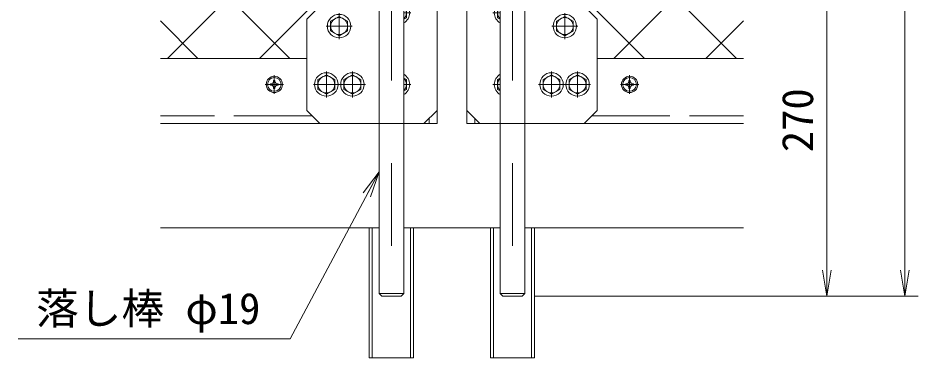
# Model space of a CAD drawing. Units: millimetres, scale not verified. Extents: x -6300 to 6300, y -4455 to 4455.
# Drawn here: x 1787 to 3862, y -1904 to -1121 of the extents above; entities that cross this region are included whole.
import ezdxf
from ezdxf.enums import TextEntityAlignment as Align

# ---------------------------------------------------------------- set-up
doc = ezdxf.new("R2010")
doc.units = ezdxf.units.MM
doc.header["$LTSCALE"] = 30
doc.linetypes.add('DASHED', pattern=[7.5, 6, -1.5])
doc.linetypes.add('USER1', pattern=[50.8, 31.75, -6.35, 6.35, -6.35])
for name, color, linetype, lineweight in [('0-0_D-STR1', 1, 'Continuous', 18), ('0-1_D-BMK', 2, 'USER1', 13), ('0-3_D-BGD', 7, 'Continuous', 9), ('0-5_D-STR-DIM', 7, 'Continuous', 9), ('0-6_0', 7, 'Continuous', 9), ('0-7_D-STR3', 3, 'Continuous', 13), ('0-8_D-STR2', 7, 'Continuous', 9), ('0-9_D-STR-TXT', 7, 'Continuous', 9)]:
    doc.layers.add(name, color=color, linetype=linetype, lineweight=lineweight)
doc.styles.add('ＭＳ ゴシック', font='')
doc.styles.get('ＭＳ ゴシック').set_extended_font_data('MS Gothic')

# ---------------------------------------------------------------- blocks, each defined once
blk = doc.blocks.new('_Open')
at = {"layer": '0-6_0'}
blk.add_line((-30, 5), (0, 0), dxfattribs=at)
blk.add_lwpolyline([(-30, -5), (0, 0), (-30, 0)], dxfattribs=at)
blk = doc.blocks.new('U52')
at = {"layer": '0-1_D-BMK'}
for p, q in [((0, -300), (0, 300)), ((300, 0), (-300, 0))]:
    blk.add_line(p, q, dxfattribs=at)
at = {"layer": '0-7_D-STR3'}
blk.add_lwpolyline([(194.9, 112.5), (0, 225), (-194.9, 112.5), (-194.9, -112.5), (0, -225), (194.9, -112.5)], close=True, dxfattribs=at)
for radius in [270, 194.9]:
    blk.add_circle((0, 0), radius, dxfattribs=at)
blk = doc.blocks.new('U72')
at = {"layer": '0-1_D-BMK'}
for p, q in [((465, -900), (300, -900)), ((465, -2550), (300, -2550))]:
    blk.add_line(p, q, dxfattribs=at)
at = {"layer": '0-7_D-STR3'}
for p in [(2700, -2400), (1035, -3000)]:
    blk.add_line(p, (2100, -3000), dxfattribs=at)
for points in [[(2700, -2400), (2700, -300), (2400, 0), (0, 0), (-300, -300), (-300, -2700), (0, -3000), (465, -3000)], [(465, -752.9), (405.1, -787.5), (405.1, -1012.5), (465, -1047.1)], [(465, -2402.9), (405.1, -2437.5), (405.1, -2662.5), (465, -2697.1)]]:
    blk.add_lwpolyline(points, dxfattribs=at)
for centre, radius, start, end in [((600, -900), 270, 120.00011, 239.99989), ((600, -900), 194.9, 133.85395, 226.14605), ((600, -2550), 270, 120.00011, 239.99989), ((600, -2550), 194.9, 133.85395, 226.14605)]:
    blk.add_arc(centre, radius, start, end, dxfattribs=at)
at = {"layer": '0-5_D-STR-DIM'}
for p in [(1650.1, -900), (2250.1, -900), (1956.2, -2243.8)]:
    blk.add_blockref('U52', p, dxfattribs=at)
blk = doc.blocks.new('U34')
at = {"layer": '0-1_D-BMK'}
for p, q in [((0, 213.6), (0, -213.6)), ((-213.6, 0), (213.6, 0))]:
    blk.add_line(p, q, dxfattribs=at)
at = {"layer": '0-7_D-STR3'}
for p, q in [((-90, 15), (-90, -15)), ((-90, 15), (-75, 15)), ((15, 90), (-15, 90)), ((-15, 90), (-15, 75)), ((15, 90), (15, 75)), ((75, 15), (90, 15)), ((90, -15), (90, 15)), ((-75, -15), (-90, -15)), ((-15, -75), (-15, -90)), ((-15, -90), (15, -90)), ((15, -75), (15, -90)), ((15, -90), (15, -75)), ((75, -15), (90, -15)), ((90, -15), (75, -15))]:
    blk.add_line(p, q, dxfattribs=at)
for radius in [187.5, 157.5]:
    blk.add_circle((0, 0), radius, dxfattribs=at)
for centre, start, end in [((-75, 75), 270, 0), ((75, 75), 180, 270), ((-75, -75), 0, 90), ((75, -75), 90, 180)]:
    blk.add_arc(centre, 60, start, end, dxfattribs=at)

msp = doc.modelspace()

# ---------------------------------------------------------------- linework, layer by layer
at = {"layer": '0-0_D-STR1'}
for p, q in [((2453.23, -1213.64), (2115.54, -1213.64)), ((3122.23, -1213.64), (3459.92, -1213.64)), ((2753.23, -1333.64), (2753.23, -1363.64)), ((2822.23, -1333.64), (2822.23, -1363.64)), ((2483.23, -1363.64), (2115.54, -1363.64)), ((2753.23, -1363.64), (2723.23, -1363.64)), ((2822.23, -1363.64), (2852.23, -1363.64)), ((3092.23, -1363.64), (3459.92, -1363.64))]:
    msp.add_line(p, q, dxfattribs=at)
at = {"layer": '0-0_D-STR1', "linetype": 'DASHED'}
for p, q in [((2465.23, -1345.64), (2115.54, -1345.64)), ((3110.23, -1345.64), (3459.92, -1345.64)), ((2735.23, -1351.64), (2735.23, -1363.64)), ((2840.23, -1351.64), (2840.23, -1363.64))]:
    msp.add_line(p, q, dxfattribs=at)
at = {"layer": '0-1_D-BMK'}
for p, q in [((2648.23, -311.87), (2648.23, -1783.24)), ((2927.23, -311.87), (2927.23, -1783.24))]:
    msp.add_line(p, q, dxfattribs=at)
at = {"layer": '0-3_D-BGD'}
for p, q in [((2115.54, -1603.64), (2619.73, -1603.64)), ((2676.73, -1603.64), (2898.73, -1603.64)), ((3459.92, -1603.64), (2955.73, -1603.64))]:
    msp.add_line(p, q, dxfattribs=at)
at = {"layer": '0-5_D-STR-DIM'}
for p, q in [((3831.95, -381.14), (3831.95, -1701.14)), ((3651.95, -1011.14), (3651.95, -1701.14)), ((2979.73, -1761.14), (3681.95, -1761.14)), ((2979.73, -1761.14), (3861.95, -1761.14))]:
    msp.add_line(p, q, dxfattribs=at)
at = {"layer": '0-7_D-STR3'}
for p, q in [((2619.73, -1755.14), (2619.73, -973.64)), ((2676.73, -1755.14), (2676.73, -973.64)), ((2898.73, -1755.14), (2898.73, -973.64)), ((2955.73, -1755.14), (2955.73, -973.64)), ((2597.23, -1603.64), (2597.23, -1903.64)), ((2604.13, -1603.64), (2604.13, -1903.64)), ((2692.33, -1903.64), (2692.33, -1603.64)), ((2883.13, -1903.64), (2883.13, -1603.64)), ((2971.33, -1603.64), (2971.33, -1903.64)), ((2978.23, -1603.64), (2978.23, -1903.64)), ((2676.73, -1755.14), (2619.73, -1755.14)), ((2625.73, -1761.14), (2619.73, -1755.14)), ((2625.73, -1761.14), (2670.73, -1761.14)), ((2676.73, -1755.14), (2670.73, -1761.14)), ((2898.73, -1755.14), (2955.73, -1755.14)), ((2898.73, -1755.14), (2904.73, -1761.14)), ((2949.73, -1761.14), (2904.73, -1761.14)), ((2949.73, -1761.14), (2955.73, -1755.14))]:
    msp.add_line(p, q, dxfattribs=at)
for points in [[(2597.23, -1903.64), (2699.23, -1903.64), (2699.23, -1603.64)], [(2978.23, -1903.64), (2876.23, -1903.64), (2876.23, -1603.64)]]:
    msp.add_lwpolyline(points, dxfattribs=at)
at = {"layer": '0-8_D-STR2'}
for p, q in [((2131.82, -1213.64), (2603.23, -742.22)), ((3443.65, -1213.64), (2972.23, -742.22)), ((2414.33, -1213.64), (2115.54, -914.86)), ((3161.14, -1213.64), (3459.92, -914.86)), ((2343.95, -1213.64), (2588.23, -969.36)), ((3231.52, -1213.64), (2987.23, -969.36)), ((2202.2, -1213.64), (2115.54, -1126.99)), ((3373.27, -1213.64), (3459.92, -1126.99))]:
    msp.add_line(p, q, dxfattribs=at)
at = {"layer": '0-9_D-STR-TXT'}
msp.add_lwpolyline([(1787.41, -1859.39), (2414.57, -1859.39), (2618.79, -1476.46)], dxfattribs=at)

# ---------------------------------------------------------------- block references
at = {"layer": '0-5_D-STR-DIM'}
for name, p, xscale, yscale, rotation in [('U72', (2723.23, -1363.64), 0.1, 0.1, 180), ('U72', (2852.23, -1363.64), -0.1, 0.1, 180), ('_Open', (3651.95, -1761.14), 2, 2, 270), ('_Open', (3831.95, -1761.14), 2, 2, 270)]:
    msp.add_blockref(name, p, dxfattribs=dict(at, xscale=xscale, yscale=yscale, rotation=rotation))
at = {"layer": '0-5_D-STR-DIM', "xscale": 0.1, "yscale": 0.1}
for p in [(2378.23, -1273.64), (3197.23, -1273.64)]:
    msp.add_blockref('U34', p, dxfattribs=at)
at = {"layer": '0-9_D-STR-TXT', "xscale": 2, "yscale": 2, "rotation": 61.92857}
msp.add_blockref('_Open', (2619.73, -1474.7), dxfattribs=at)

# ---------------------------------------------------------------- texts
at = {"layer": '0-5_D-STR-DIM', "style": 'ＭＳ ゴシック'}
msp.add_text('270', height=72.14, rotation=90, dxfattribs=at).set_placement((3641.83, -1429.64), align=Align.BOTTOM_LEFT)
at = {"layer": '0-9_D-STR-TXT', "style": 'ＭＳ ゴシック'}
msp.add_text('落し棒 φ19', height=72.14, dxfattribs=at).set_placement((1829.05, -1847.24), align=Align.BOTTOM_LEFT)

doc.saveas('drawing.dxf')
